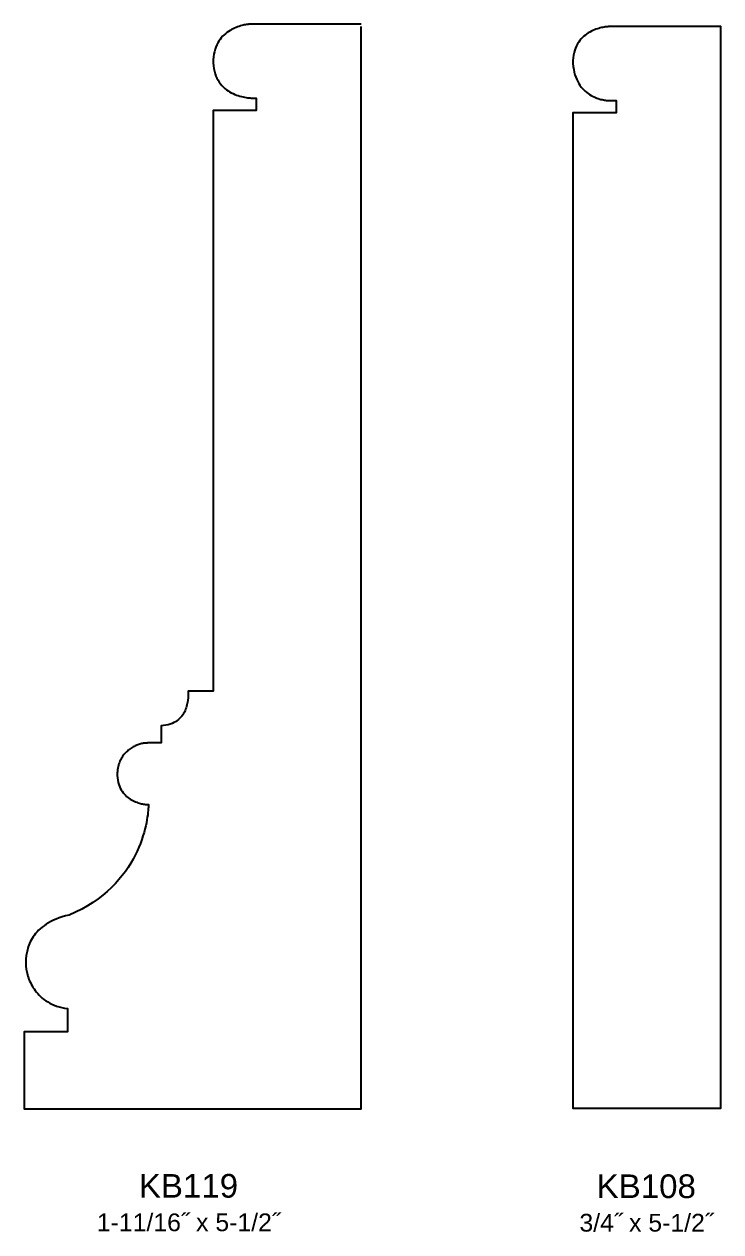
# Model space of a CAD drawing. Extents: x -7.6 to 42.7, y -9.8 to 27.2.
# Drawn here: x 2.71 to 6.24, y 13.14 to 19.27 of the extents above; entities that cross this region are included whole.
import ezdxf

# ---------------------------------------------------------------- set-up
doc = ezdxf.new("R2010")
doc.units = 0
doc.header["$MEASUREMENT"] = 0

# ---------------------------------------------------------------- blocks, each defined once
blk = doc.blocks.new('KB108')
at = {"flags": 128}
blk.add_lwpolyline([(0, 2.742), (0, 2.9703), (0, 3.1972), (0, 3.4212), (0, 3.641), (0, 3.8552), (0, 4.0623), (0, 4.2609), (0, 4.4497), (0, 4.6272), (0, 4.792), (0, 4.9427), (0, 5.0778), (0, 5.1961), (0, 5.296), (0, 5.3761), (0, 5.4352), (0, 5.4841), (-0.0013, 5.4841), (-0.005, 5.4841), (-0.0111, 5.4841), (-0.0193, 5.4841), (-0.0295, 5.4841), (-0.0417, 5.4841), (-0.0555, 5.4841), (-0.071, 5.4841), (-0.0879, 5.4841), (-0.1061, 5.4841), (-0.1255, 5.4841), (-0.1458, 5.4841), (-0.1671, 5.4841), (-0.189, 5.4841), (-0.2116, 5.4841), (-0.2346, 5.4841), (-0.2578, 5.4841), (-0.2812, 5.4841), (-0.3046, 5.4841), (-0.3279, 5.4841), (-0.3509, 5.4841), (-0.3734, 5.4841), (-0.3954, 5.4841), (-0.4166, 5.4841), (-0.437, 5.4841), (-0.4564, 5.4841), (-0.4746, 5.4841), (-0.4915, 5.4841), (-0.5069, 5.4841), (-0.5208, 5.4841), (-0.5329, 5.4841), (-0.5432, 5.4841), (-0.5514, 5.4841), (-0.5575, 5.4841), (-0.5612, 5.4841), (-0.5625, 5.4841), (-0.5629, 5.484), (-0.5641, 5.484), (-0.5662, 5.4839), (-0.5689, 5.4838), (-0.5723, 5.4835), (-0.5764, 5.4832), (-0.581, 5.4826), (-0.5861, 5.482), (-0.5918, 5.4811), (-0.5978, 5.48), (-0.6043, 5.4786), (-0.6111, 5.477), (-0.6182, 5.4751), (-0.6255, 5.4729), (-0.633, 5.4704), (-0.6407, 5.4675), (-0.6484, 5.4642), (-0.6562, 5.4605), (-0.664, 5.4563), (-0.6718, 5.4518), (-0.6794, 5.4467), (-0.6869, 5.4411), (-0.6943, 5.435), (-0.7014, 5.4283), (-0.7081, 5.4211), (-0.7146, 5.4133), (-0.7207, 5.4048), (-0.7263, 5.3957), (-0.7315, 5.3859), (-0.7361, 5.3754), (-0.7401, 5.3642), (-0.7435, 5.3523), (-0.7463, 5.3396), (-0.7483, 5.326), (-0.7495, 5.3117), (-0.75, 5.2966), (-0.7483, 5.281), (-0.746, 5.2663), (-0.743, 5.2525), (-0.7394, 5.2395), (-0.7353, 5.2273), (-0.7307, 5.2159), (-0.7256, 5.2052), (-0.72, 5.1953), (-0.7141, 5.1861), (-0.7078, 5.1776), (-0.7013, 5.1697), (-0.6944, 5.1625), (-0.6874, 5.1558), (-0.6802, 5.1497), (-0.6728, 5.1442), (-0.6654, 5.1392), (-0.6579, 5.1347), (-0.6504, 5.1307), (-0.6429, 5.1271), (-0.6355, 5.1239), (-0.6283, 5.1212), (-0.6212, 5.1188), (-0.6143, 5.1167), (-0.6076, 5.1149), (-0.6013, 5.1135), (-0.5952, 5.1123), (-0.5896, 5.1113), (-0.5843, 5.1106), (-0.5796, 5.11), (-0.5753, 5.1096), (-0.5715, 5.1093), (-0.5684, 5.1092), (-0.5659, 5.1091), (-0.564, 5.1091), (-0.5629, 5.1091), (-0.5625, 5.1091), (-0.5624, 5.1091), (-0.5622, 5.1091), (-0.5619, 5.1091), (-0.5614, 5.1091), (-0.5608, 5.1091), (-0.5602, 5.1091), (-0.5594, 5.1091), (-0.5585, 5.1091), (-0.5576, 5.1091), (-0.5566, 5.1091), (-0.5555, 5.1091), (-0.5544, 5.1091), (-0.5532, 5.1091), (-0.552, 5.1091), (-0.5507, 5.1091), (-0.5494, 5.1091), (-0.5481, 5.1091), (-0.5468, 5.1091), (-0.5455, 5.1091), (-0.5443, 5.1091), (-0.543, 5.1091), (-0.5417, 5.1091), (-0.5405, 5.1091), (-0.5393, 5.1091), (-0.5382, 5.1091), (-0.5371, 5.1091), (-0.5361, 5.1091), (-0.5352, 5.1091), (-0.5343, 5.1091), (-0.5335, 5.1091), (-0.5329, 5.1091), (-0.5323, 5.1091), (-0.5318, 5.1091), (-0.5315, 5.1091), (-0.5313, 5.1091), (-0.5312, 5.1091), (-0.5312, 5.1089), (-0.5312, 5.1085), (-0.5312, 5.1079), (-0.5312, 5.1069), (-0.5312, 5.1058), (-0.5312, 5.1045), (-0.5312, 5.1029), (-0.5312, 5.1012), (-0.5312, 5.0993), (-0.5312, 5.0973), (-0.5312, 5.0951), (-0.5312, 5.0929), (-0.5312, 5.0905), (-0.5312, 5.0881), (-0.5312, 5.0856), (-0.5312, 5.083), (-0.5312, 5.0804), (-0.5312, 5.0778), (-0.5312, 5.0752), (-0.5312, 5.0726), (-0.5312, 5.0701), (-0.5312, 5.0676), (-0.5312, 5.0651), (-0.5312, 5.0628), (-0.5312, 5.0605), (-0.5312, 5.0584), (-0.5312, 5.0563), (-0.5312, 5.0545), (-0.5312, 5.0528), (-0.5312, 5.0512), (-0.5312, 5.0499), (-0.5312, 5.0487), (-0.5312, 5.0478), (-0.5312, 5.0471), (-0.5312, 5.0467), (-0.5312, 5.0466), (-0.5317, 5.0466), (-0.5332, 5.0466), (-0.5355, 5.0466), (-0.5387, 5.0466), (-0.5427, 5.0466), (-0.5474, 5.0466), (-0.5528, 5.0466), (-0.5588, 5.0466), (-0.5654, 5.0466), (-0.5725, 5.0466), (-0.58, 5.0466), (-0.5879, 5.0466), (-0.5962, 5.0466), (-0.6047, 5.0466), (-0.6135, 5.0466), (-0.6224, 5.0466), (-0.6315, 5.0466), (-0.6406, 5.0466), (-0.6497, 5.0466), (-0.6587, 5.0466), (-0.6677, 5.0466), (-0.6764, 5.0466), (-0.685, 5.0466), (-0.6933, 5.0466), (-0.7012, 5.0466), (-0.7087, 5.0466), (-0.7158, 5.0466), (-0.7224, 5.0466), (-0.7284, 5.0466), (-0.7338, 5.0466), (-0.7385, 5.0466), (-0.7425, 5.0466), (-0.7457, 5.0466), (-0.748, 5.0466), (-0.7495, 5.0466), (-0.75, 5.0466), (-0.75, 5.0351), (-0.75, 5.0016), (-0.75, 4.9473), (-0.75, 4.8735), (-0.75, 4.7816), (-0.75, 4.6728), (-0.75, 4.5484), (-0.75, 4.4097), (-0.75, 4.2581), (-0.75, 4.0947), (-0.75, 3.921), (-0.75, 3.7382), (-0.75, 3.5476), (-0.75, 3.3505), (-0.75, 3.1483), (-0.75, 2.9421), (-0.75, 2.7333), (-0.75, 2.5233), (-0.75, 2.3132), (-0.75, 2.1045), (-0.75, 1.8983), (-0.75, 1.696), (-0.75, 1.499), (-0.75, 1.3084), (-0.75, 1.1256), (-0.75, 0.9519), (-0.75, 0.7885), (-0.75, 0.6369), (-0.75, 0.4982), (-0.75, 0.3738), (-0.75, 0.265), (-0.75, 0.1731), (-0.75, 0.0993), (-0.75, 0.045), (-0.75, 0.0115), (-0.75, 0), (-0.7483, 0), (-0.7433, 0), (-0.7352, 0), (-0.7242, 0), (-0.7106, 0), (-0.6944, 0), (-0.6759, 0), (-0.6553, 0), (-0.6328, 0), (-0.6085, 0), (-0.5827, 0), (-0.5555, 0), (-0.5272, 0), (-0.4979, 0), (-0.4679, 0), (-0.4372, 0), (-0.4062, 0), (-0.375, 0), (-0.3438, 0), (-0.3127, 0), (-0.2821, 0), (-0.252, 0), (-0.2228, 0), (-0.1944, 0), (-0.1673, 0), (-0.1415, 0), (-0.1172, 0), (-0.0946, 0), (-0.074, 0), (-0.0556, 0), (-0.0394, 0), (-0.0257, 0), (-0.0148, 0), (-0.0067, 0), (-0.0017, 0), (0, 0), (0, 0.0125), (0, 0.0489), (0, 0.1079), (0, 0.1881), (0, 0.288), (0, 0.4062), (0, 0.5414), (0, 0.6921), (0, 0.8569), (0, 1.0344), (0, 1.2231), (0, 1.4218), (0, 1.6289), (0, 1.8431), (0, 2.0629), (0, 2.2869), (0, 2.5138)], close=True, dxfattribs=at)
blk = doc.blocks.new('KB119')
at = {"flags": 128}
blk.add_lwpolyline([(0, 5.4997), (-0.0013, 5.4997), (-0.005, 5.4997), (-0.0111, 5.4997), (-0.0193, 5.4997), (-0.0295, 5.4997), (-0.0417, 5.4997), (-0.0555, 5.4997), (-0.071, 5.4997), (-0.0879, 5.4997), (-0.1061, 5.4997), (-0.1255, 5.4997), (-0.1458, 5.4997), (-0.1671, 5.4997), (-0.189, 5.4997), (-0.2116, 5.4997), (-0.2346, 5.4997), (-0.2578, 5.4997), (-0.2812, 5.4997), (-0.3046, 5.4997), (-0.3279, 5.4997), (-0.3509, 5.4997), (-0.3734, 5.4997), (-0.3954, 5.4997), (-0.4166, 5.4997), (-0.437, 5.4997), (-0.4564, 5.4997), (-0.4746, 5.4997), (-0.4915, 5.4997), (-0.5069, 5.4997), (-0.5208, 5.4997), (-0.5329, 5.4997), (-0.5432, 5.4997), (-0.5514, 5.4997), (-0.5575, 5.4997), (-0.5612, 5.4997), (-0.5625, 5.4997), (-0.5629, 5.4997), (-0.5641, 5.4996), (-0.5662, 5.4994), (-0.5689, 5.4992), (-0.5723, 5.4988), (-0.5764, 5.4982), (-0.581, 5.4975), (-0.5861, 5.4966), (-0.5918, 5.4955), (-0.5978, 5.4941), (-0.6043, 5.4925), (-0.6111, 5.4906), (-0.6182, 5.4884), (-0.6255, 5.4859), (-0.633, 5.483), (-0.6407, 5.4798), (-0.6484, 5.4762), (-0.6562, 5.4721), (-0.664, 5.4677), (-0.6718, 5.4627), (-0.6794, 5.4573), (-0.6869, 5.4514), (-0.6943, 5.445), (-0.7014, 5.438), (-0.7081, 5.4305), (-0.7146, 5.4224), (-0.7207, 5.4136), (-0.7263, 5.4043), (-0.7315, 5.3942), (-0.7361, 5.3835), (-0.7401, 5.3721), (-0.7435, 5.36), (-0.7463, 5.3472), (-0.7483, 5.3336), (-0.7495, 5.3191), (-0.75, 5.3039), (-0.7485, 5.2887), (-0.7462, 5.2743), (-0.7432, 5.2608), (-0.7395, 5.2482), (-0.7352, 5.2363), (-0.7302, 5.2252), (-0.7247, 5.2149), (-0.7186, 5.2053), (-0.7121, 5.1964), (-0.7052, 5.1882), (-0.6979, 5.1806), (-0.6902, 5.1736), (-0.6823, 5.1673), (-0.6742, 5.1615), (-0.6658, 5.1563), (-0.6574, 5.1515), (-0.6488, 5.1473), (-0.6402, 5.1435), (-0.6316, 5.1402), (-0.623, 5.1373), (-0.6146, 5.1347), (-0.6063, 5.1325), (-0.5981, 5.1307), (-0.5902, 5.1291), (-0.5826, 5.1278), (-0.5754, 5.1268), (-0.5685, 5.126), (-0.562, 5.1254), (-0.556, 5.125), (-0.5505, 5.1248), (-0.5456, 5.1246), (-0.5413, 5.1245), (-0.5377, 5.1246), (-0.5348, 5.1246), (-0.5326, 5.1247), (-0.5312, 5.1247), (-0.5312, 5.1246), (-0.5312, 5.1242), (-0.5312, 5.1235), (-0.5312, 5.1226), (-0.5312, 5.1214), (-0.5312, 5.1201), (-0.5312, 5.1185), (-0.5312, 5.1168), (-0.5312, 5.115), (-0.5312, 5.1129), (-0.5312, 5.1108), (-0.5312, 5.1085), (-0.5312, 5.1062), (-0.5312, 5.1037), (-0.5312, 5.1012), (-0.5312, 5.0987), (-0.5312, 5.0961), (-0.5312, 5.0935), (-0.5312, 5.0909), (-0.5312, 5.0883), (-0.5312, 5.0857), (-0.5312, 5.0832), (-0.5312, 5.0808), (-0.5312, 5.0784), (-0.5312, 5.0762), (-0.5312, 5.074), (-0.5312, 5.072), (-0.5312, 5.0701), (-0.5312, 5.0684), (-0.5312, 5.0668), (-0.5312, 5.0655), (-0.5312, 5.0644), (-0.5312, 5.0634), (-0.5312, 5.0628), (-0.5312, 5.0624), (-0.5312, 5.0622), (-0.5317, 5.0622), (-0.5332, 5.0622), (-0.5355, 5.0622), (-0.5387, 5.0622), (-0.5427, 5.0622), (-0.5474, 5.0622), (-0.5528, 5.0622), (-0.5588, 5.0622), (-0.5654, 5.0622), (-0.5725, 5.0622), (-0.58, 5.0622), (-0.5879, 5.0622), (-0.5962, 5.0622), (-0.6047, 5.0622), (-0.6135, 5.0622), (-0.6224, 5.0622), (-0.6315, 5.0622), (-0.6406, 5.0622), (-0.6497, 5.0622), (-0.6587, 5.0622), (-0.6677, 5.0622), (-0.6764, 5.0622), (-0.685, 5.0622), (-0.6933, 5.0622), (-0.7012, 5.0622), (-0.7087, 5.0622), (-0.7158, 5.0622), (-0.7224, 5.0622), (-0.7284, 5.0622), (-0.7338, 5.0622), (-0.7385, 5.0622), (-0.7425, 5.0622), (-0.7457, 5.0622), (-0.748, 5.0622), (-0.7495, 5.0622), (-0.75, 5.0622), (-0.75, 5.0555), (-0.75, 5.036), (-0.75, 5.0043), (-0.75, 4.9613), (-0.75, 4.9076), (-0.75, 4.8441), (-0.75, 4.7716), (-0.75, 4.6907), (-0.75, 4.6022), (-0.75, 4.5069), (-0.75, 4.4056), (-0.75, 4.2989), (-0.75, 4.1877), (-0.75, 4.0728), (-0.75, 3.9548), (-0.75, 3.8345), (-0.75, 3.7127), (-0.75, 3.5902), (-0.75, 3.4676), (-0.75, 3.3458), (-0.75, 3.2256), (-0.75, 3.1076), (-0.75, 2.9926), (-0.75, 2.8814), (-0.75, 2.7748), (-0.75, 2.6734), (-0.75, 2.5781), (-0.75, 2.4897), (-0.75, 2.4088), (-0.75, 2.3362), (-0.75, 2.2727), (-0.75, 2.2191), (-0.75, 2.176), (-0.75, 2.1444), (-0.75, 2.1248), (-0.75, 2.1181), (-0.7502, 2.1181), (-0.7511, 2.1181), (-0.7525, 2.1181), (-0.7543, 2.1181), (-0.7566, 2.1181), (-0.7594, 2.1181), (-0.7625, 2.1181), (-0.766, 2.1181), (-0.7698, 2.1181), (-0.7739, 2.1181), (-0.7783, 2.1181), (-0.7829, 2.1181), (-0.7877, 2.1181), (-0.7926, 2.1181), (-0.7977, 2.1181), (-0.8029, 2.1181), (-0.8081, 2.1181), (-0.8134, 2.1181), (-0.8187, 2.1181), (-0.824, 2.1181), (-0.8292, 2.1181), (-0.8342, 2.1181), (-0.8392, 2.1181), (-0.844, 2.1181), (-0.8486, 2.1181), (-0.853, 2.1181), (-0.8571, 2.1181), (-0.8609, 2.1181), (-0.8644, 2.1181), (-0.8675, 2.1181), (-0.8702, 2.1181), (-0.8725, 2.1181), (-0.8744, 2.1181), (-0.8758, 2.1181), (-0.8766, 2.1181), (-0.8769, 2.1181), (-0.8769, 2.1177), (-0.8767, 2.1166), (-0.8766, 2.1148), (-0.8764, 2.1123), (-0.8763, 2.1092), (-0.8761, 2.1056), (-0.8761, 2.1014), (-0.8761, 2.0968), (-0.8762, 2.0917), (-0.8764, 2.0862), (-0.8769, 2.0803), (-0.8775, 2.0742), (-0.8783, 2.0677), (-0.8793, 2.0611), (-0.8806, 2.0542), (-0.8822, 2.0472), (-0.8841, 2.0401), (-0.8864, 2.033), (-0.889, 2.0258), (-0.892, 2.0187), (-0.8954, 2.0116), (-0.8993, 2.0046), (-0.9036, 1.9978), (-0.9084, 1.9912), (-0.9137, 1.9848), (-0.9196, 1.9787), (-0.926, 1.9729), (-0.933, 1.9675), (-0.9407, 1.9625), (-0.949, 1.9579), (-0.9579, 1.9538), (-0.9676, 1.9503), (-0.9779, 1.9473), (-0.9891, 1.945), (-1.0009, 1.9433), (-1.0136, 1.9423), (-1.0136, 1.9421), (-1.0136, 1.9416), (-1.0136, 1.9406), (-1.0136, 1.9393), (-1.0136, 1.9377), (-1.0136, 1.9358), (-1.0136, 1.9337), (-1.0136, 1.9313), (-1.0136, 1.9286), (-1.0136, 1.9258), (-1.0136, 1.9227), (-1.0136, 1.9196), (-1.0136, 1.9162), (-1.0136, 1.9128), (-1.0136, 1.9093), (-1.0136, 1.9057), (-1.0136, 1.9021), (-1.0136, 1.8984), (-1.0136, 1.8947), (-1.0136, 1.8911), (-1.0136, 1.8875), (-1.0136, 1.884), (-1.0136, 1.8806), (-1.0136, 1.8772), (-1.0136, 1.8741), (-1.0136, 1.871), (-1.0136, 1.8682), (-1.0136, 1.8655), (-1.0136, 1.8631), (-1.0136, 1.861), (-1.0136, 1.8591), (-1.0136, 1.8575), (-1.0136, 1.8562), (-1.0136, 1.8552), (-1.0136, 1.8547), (-1.0136, 1.8545), (-1.0138, 1.8545), (-1.0143, 1.8545), (-1.0151, 1.8545), (-1.0162, 1.8545), (-1.0176, 1.8545), (-1.0192, 1.8545), (-1.0211, 1.8545), (-1.0232, 1.8546), (-1.0255, 1.8546), (-1.028, 1.8546), (-1.0306, 1.8546), (-1.0334, 1.8546), (-1.0363, 1.8546), (-1.0394, 1.8547), (-1.0425, 1.8547), (-1.0457, 1.8547), (-1.049, 1.8547), (-1.0523, 1.8547), (-1.0556, 1.8547), (-1.0589, 1.8547), (-1.0622, 1.8547), (-1.0655, 1.8547), (-1.0687, 1.8546), (-1.0719, 1.8546), (-1.0749, 1.8546), (-1.0779, 1.8545), (-1.0807, 1.8545), (-1.0834, 1.8544), (-1.0859, 1.8544), (-1.0883, 1.8543), (-1.0905, 1.8542), (-1.0924, 1.8541), (-1.0941, 1.854), (-1.0956, 1.8539), (-1.0968, 1.8537), (-1.0977, 1.8536), (-1.1021, 1.853), (-1.1066, 1.8523), (-1.1113, 1.8514), (-1.116, 1.8503), (-1.1208, 1.849), (-1.1257, 1.8475), (-1.1306, 1.8458), (-1.1356, 1.8439), (-1.1406, 1.8419), (-1.1456, 1.8396), (-1.1505, 1.8371), (-1.1555, 1.8344), (-1.1605, 1.8315), (-1.1654, 1.8284), (-1.1702, 1.8251), (-1.175, 1.8216), (-1.1797, 1.8178), (-1.1843, 1.8139), (-1.1888, 1.8097), (-1.1932, 1.8053), (-1.1974, 1.8006), (-1.2015, 1.7958), (-1.2054, 1.7907), (-1.2092, 1.7854), (-1.2127, 1.7798), (-1.2161, 1.774), (-1.2192, 1.768), (-1.2221, 1.7617), (-1.2248, 1.7551), (-1.2272, 1.7484), (-1.2294, 1.7413), (-1.2313, 1.734), (-1.2328, 1.7265), (-1.2341, 1.7187), (-1.2351, 1.7107), (-1.2357, 1.7023), (-1.2353, 1.6894), (-1.2343, 1.6771), (-1.2326, 1.6656), (-1.2303, 1.6547), (-1.2274, 1.6445), (-1.224, 1.635), (-1.2201, 1.626), (-1.2157, 1.6176), (-1.211, 1.6098), (-1.2059, 1.6026), (-1.2004, 1.5959), (-1.1947, 1.5897), (-1.1887, 1.584), (-1.1825, 1.5788), (-1.1762, 1.574), (-1.1698, 1.5697), (-1.1632, 1.5658), (-1.1566, 1.5622), (-1.1501, 1.559), (-1.1435, 1.5562), (-1.1371, 1.5537), (-1.1307, 1.5516), (-1.1245, 1.5497), (-1.1186, 1.548), (-1.1128, 1.5467), (-1.1074, 1.5455), (-1.1023, 1.5446), (-1.0975, 1.5438), (-1.0932, 1.5432), (-1.0893, 1.5428), (-1.0859, 1.5424), (-1.083, 1.5422), (-1.0807, 1.5421), (-1.079, 1.542), (-1.0779, 1.542), (-1.0776, 1.542), (-1.0776, 1.5411), (-1.0776, 1.5385), (-1.0777, 1.5342), (-1.078, 1.5284), (-1.0784, 1.5211), (-1.0791, 1.5124), (-1.0801, 1.5023), (-1.0814, 1.491), (-1.0832, 1.4785), (-1.0854, 1.4649), (-1.0881, 1.4503), (-1.0914, 1.4348), (-1.0953, 1.4183), (-1.0999, 1.4011), (-1.1052, 1.3832), (-1.1113, 1.3647), (-1.1182, 1.3456), (-1.1261, 1.326), (-1.1348, 1.3061), (-1.1446, 1.2858), (-1.1554, 1.2652), (-1.1673, 1.2446), (-1.1804, 1.2238), (-1.1946, 1.203), (-1.2102, 1.1823), (-1.227, 1.1617), (-1.2453, 1.1414), (-1.2649, 1.1214), (-1.2861, 1.1018), (-1.3087, 1.0826), (-1.333, 1.0639), (-1.3589, 1.0459), (-1.3864, 1.0286), (-1.4158, 1.012), (-1.4469, 0.9963), (-1.4799, 0.9816), (-1.4977, 0.9774), (-1.5145, 0.9726), (-1.5303, 0.9675), (-1.5452, 0.9618), (-1.5593, 0.9558), (-1.5724, 0.9494), (-1.5847, 0.9426), (-1.5962, 0.9355), (-1.6068, 0.9281), (-1.6168, 0.9205), (-1.6259, 0.9127), (-1.6344, 0.9047), (-1.6422, 0.8965), (-1.6494, 0.8882), (-1.6559, 0.8798), (-1.6618, 0.8713), (-1.6672, 0.8628), (-1.672, 0.8543), (-1.6764, 0.8459), (-1.6802, 0.8375), (-1.6836, 0.8292), (-1.6866, 0.821), (-1.6892, 0.813), (-1.6914, 0.8052), (-1.6932, 0.7976), (-1.6948, 0.7903), (-1.6961, 0.7832), (-1.6971, 0.7765), (-1.6979, 0.7701), (-1.6985, 0.7641), (-1.6989, 0.7586), (-1.6992, 0.7534), (-1.6994, 0.7488), (-1.6995, 0.7446), (-1.6995, 0.741), (-1.6995, 0.7379), (-1.6996, 0.734), (-1.6995, 0.7295), (-1.6993, 0.7245), (-1.6988, 0.7191), (-1.6981, 0.7133), (-1.6972, 0.7071), (-1.6961, 0.7005), (-1.6947, 0.6937), (-1.693, 0.6866), (-1.691, 0.6792), (-1.6887, 0.6716), (-1.6861, 0.6638), (-1.6831, 0.6559), (-1.6798, 0.6479), (-1.6762, 0.6398), (-1.6721, 0.6316), (-1.6677, 0.6234), (-1.6628, 0.6153), (-1.6575, 0.6071), (-1.6518, 0.5991), (-1.6456, 0.5912), (-1.639, 0.5834), (-1.6318, 0.5758), (-1.6242, 0.5684), (-1.616, 0.5612), (-1.6073, 0.5543), (-1.5981, 0.5478), (-1.5883, 0.5415), (-1.5779, 0.5357), (-1.5669, 0.5302), (-1.5554, 0.5252), (-1.5432, 0.5206), (-1.5303, 0.5166), (-1.5169, 0.5131), (-1.5027, 0.5101), (-1.4879, 0.5078), (-1.4879, 0.5075), (-1.4879, 0.5067), (-1.4879, 0.5055), (-1.4879, 0.5038), (-1.4879, 0.5016), (-1.4879, 0.4991), (-1.4879, 0.4962), (-1.4879, 0.493), (-1.4879, 0.4895), (-1.4879, 0.4857), (-1.4879, 0.4817), (-1.4879, 0.4774), (-1.4879, 0.473), (-1.4879, 0.4684), (-1.4879, 0.4637), (-1.4879, 0.4589), (-1.4879, 0.4541), (-1.4879, 0.4492), (-1.4879, 0.4443), (-1.4879, 0.4395), (-1.4879, 0.4347), (-1.4879, 0.43), (-1.4879, 0.4254), (-1.4879, 0.421), (-1.4879, 0.4167), (-1.4879, 0.4127), (-1.4879, 0.4089), (-1.4879, 0.4054), (-1.4879, 0.4022), (-1.4879, 0.3993), (-1.4879, 0.3968), (-1.4879, 0.3946), (-1.4879, 0.3929), (-1.4879, 0.3917), (-1.4879, 0.3909), (-1.4879, 0.3906), (-1.4884, 0.3906), (-1.4898, 0.3906), (-1.4922, 0.3906), (-1.4954, 0.3906), (-1.4994, 0.3906), (-1.5042, 0.3906), (-1.5096, 0.3906), (-1.5156, 0.3906), (-1.5222, 0.3906), (-1.5293, 0.3906), (-1.5369, 0.3906), (-1.5449, 0.3906), (-1.5531, 0.3906), (-1.5617, 0.3906), (-1.5705, 0.3906), (-1.5795, 0.3906), (-1.5886, 0.3906), (-1.5977, 0.3906), (-1.6069, 0.3906), (-1.616, 0.3906), (-1.625, 0.3906), (-1.6338, 0.3906), (-1.6423, 0.3906), (-1.6506, 0.3906), (-1.6586, 0.3906), (-1.6662, 0.3906), (-1.6733, 0.3906), (-1.6799, 0.3906), (-1.6859, 0.3906), (-1.6913, 0.3906), (-1.6961, 0.3906), (-1.7001, 0.3906), (-1.7033, 0.3906), (-1.7056, 0.3906), (-1.7071, 0.3906), (-1.7076, 0.3906), (-1.7076, 0.3897), (-1.7076, 0.3871), (-1.7076, 0.3829), (-1.7076, 0.3772), (-1.7076, 0.3701), (-1.7076, 0.3617), (-1.7076, 0.352), (-1.7076, 0.3413), (-1.7076, 0.3296), (-1.7076, 0.3169), (-1.7076, 0.3035), (-1.7076, 0.2893), (-1.7076, 0.2746), (-1.7076, 0.2593), (-1.7076, 0.2437), (-1.7076, 0.2277), (-1.7076, 0.2116), (-1.7076, 0.1953), (-1.7076, 0.179), (-1.7076, 0.1629), (-1.7076, 0.1469), (-1.7076, 0.1313), (-1.7076, 0.116), (-1.7076, 0.1013), (-1.7076, 0.0871), (-1.7076, 0.0737), (-1.7076, 0.061), (-1.7076, 0.0493), (-1.7076, 0.0386), (-1.7076, 0.0289), (-1.7076, 0.0205), (-1.7076, 0.0134), (-1.7076, 0.0077), (-1.7076, 0.0035), (-1.7076, 0.0009), (-1.7076, 0), (-1.7037, 0), (-1.6924, 0), (-1.674, 0), (-1.649, 0), (-1.6179, 0), (-1.5811, 0), (-1.539, 0), (-1.4921, 0), (-1.4408, 0), (-1.3855, 0), (-1.3267, 0), (-1.2649, 0), (-1.2004, 0), (-1.1337, 0), (-1.0653, 0), (-0.9955, 0), (-0.9249, 0), (-0.8538, 0), (-0.7827, 0), (-0.7121, 0), (-0.6423, 0), (-0.5739, 0), (-0.5072, 0), (-0.4427, 0), (-0.3809, 0), (-0.3221, 0), (-0.2668, 0), (-0.2155, 0), (-0.1686, 0), (-0.1265, 0), (-0.0897, 0), (-0.0586, 0), (-0.0336, 0), (-0.0152, 0), (-0.0039, 0), (0, 0), (0, 0.0125), (0, 0.049), (0, 0.1082), (0, 0.1886), (0, 0.2888), (0, 0.4074), (0, 0.5429), (0, 0.6941), (0, 0.8593), (0, 1.0373), (0, 1.2266), (0, 1.4258), (0, 1.6336), (0, 1.8483), (0, 2.0688), (0, 2.2934), (0, 2.5209), (0, 2.7499), (0, 2.9788), (0, 3.2063), (0, 3.431), (0, 3.6514), (0, 3.8662), (0, 4.0739), (0, 4.2731), (0, 4.4624), (0, 4.6404), (0, 4.8056), (0, 4.9568), (0, 5.0923), (0, 5.2109), (0, 5.3111), (0, 5.3915), (0, 5.4507), (0, 5.4872)], dxfattribs=at)

msp = doc.modelspace()

# ---------------------------------------------------------------- block references
at = {"linetype": 'Continuous'}
for name, p in [('KB119', (4.4162, 13.7655)), ('KB108', (6.2404, 13.7689))]:
    msp.add_blockref(name, p, dxfattribs=at)

# ---------------------------------------------------------------- texts
at = {"linetype": 'Continuous', "lineweight": 0, "char_height": 0.12, "attachment_point": 2}
for s, insert, width in [('{\\fArial|b0|i0|c0|p34;KB119\\P\\H0.75x;1-11/16˝ x 5-1/2˝}', (3.5416, 13.4344), 2.008296), ('{\\fArial|b0|i0|c0|p34;KB108\\P\\H0.75x;3/4˝ x 5-1/2˝}', (5.8624, 13.4324), 1.363368)]:
    msp.add_mtext(s, dxfattribs=dict(at, insert=insert, width=width))

doc.saveas('drawing.dxf')
